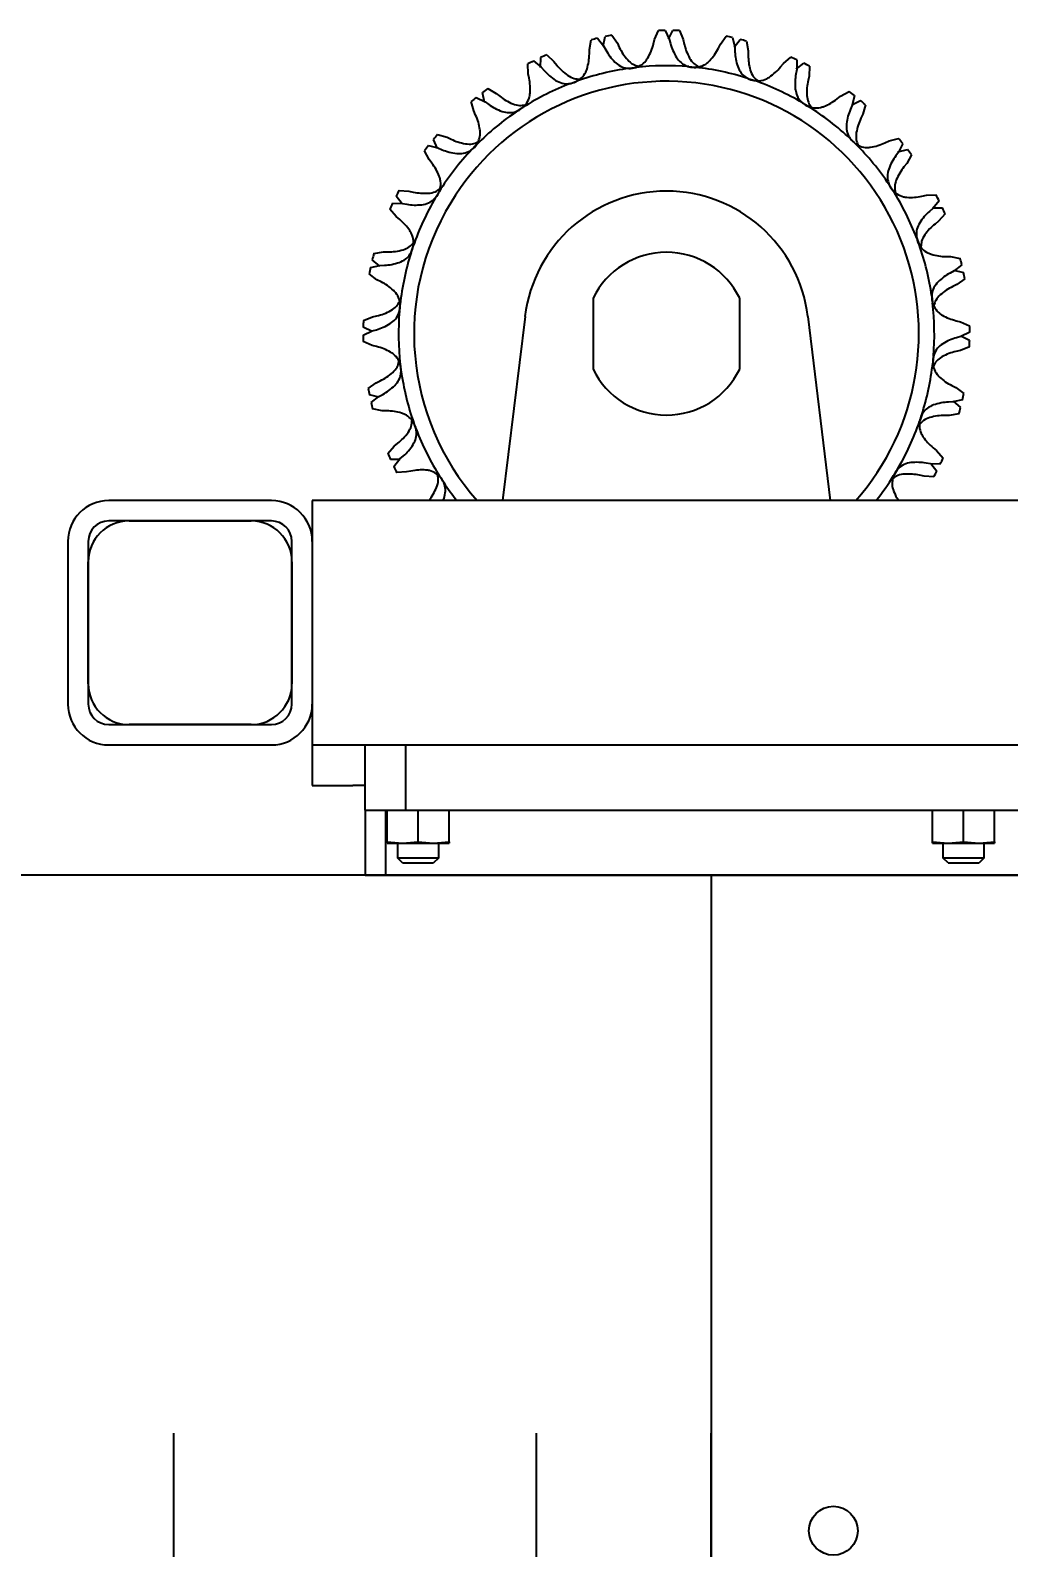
# Model space of a CAD drawing. Header units: millimetres. Extents: x 2509 to 128734, y 2492 to 91667.
# Drawn here: x 115420.4 to 115660.7, y 46318.9 to 46691.5 of the extents above; entities that cross this region are included whole.
import ezdxf

# ---------------------------------------------------------------- set-up
doc = ezdxf.new("R2010")
doc.units = ezdxf.units.MM
doc.layers.add('SR-提升机', color=7, linetype='Continuous')
doc.styles.add('DIM_FONT', font='SIMPLEX.shx', dxfattribs={"width": 0.8})
doc.dimstyles.new('DIMN25', dxfattribs={"dimscale": 0.25, "dimtxt": 300, "dimasz": 100, "dimexe": 250, "dimexo": 300, "dimgap": 150, "dimtad": 1, "dimdec": 0, "dimzin": 0, "dimdsep": 46, "dimtxsty": 'DIM_FONT', "dimblk": 'ARCHTICK', "dimcen": 0.09, "dimclrt": 7, "dimazin": 2, "dimtfac": 1, "dimtdec": 0, "dimtix": 1, "dimtmove": 2, "dimatfit": 3, "dimfxl": 1, "dimtolj": 1, "dimtzin": 0, "dimarcsym": 0})

# ---------------------------------------------------------------- blocks, each defined once
blk = doc.blocks.new('提升机顶框框架')
at = {"layer": 'SR-提升机'}
for p, q in [((111286.27, -24316.47), (111287.22, -24314.26)), ((111288.84, -24314.24), (111289.86, -24316.42)), ((111289.71, -24316.41), (111290.76, -24314.25)), ((111292.38, -24314.31), (111293.3, -24316.53)), ((111270.25, -24320.04), (111270.27, -24318.93)), ((111270.27, -24318.93), (111270.7, -24316.57)), ((111272.27, -24316.18), (111273.75, -24318.08)), ((111273.6, -24318.11), (111274.15, -24315.77)), ((111273.75, -24318.08), (111274.28, -24319.06)), ((111275.74, -24315.46), (111277.12, -24317.43)), ((111277.12, -24317.43), (111277.61, -24318.43)), ((111286.01, -24317.55), (111286.27, -24316.47)), ((111289.86, -24316.42), (111290.16, -24317.49)), ((111293.3, -24316.53), (111293.54, -24317.62)), ((111301.93, -24318.63), (111302.43, -24317.64)), ((111302.43, -24317.64), (111303.85, -24315.7)), ((111305.43, -24316.03), (111305.94, -24318.38)), ((111305.79, -24318.35), (111307.3, -24316.47)), ((111305.94, -24318.38), (111305.99, -24319.49)), ((111308.86, -24316.88), (111309.26, -24319.26)), ((111255.21, -24324.89), (111255.1, -24322.49)), ((111256.55, -24321.76), (111258.42, -24323.28)), ((111258.28, -24323.35), (111258.29, -24320.94)), ((111259.77, -24320.29), (111261.56, -24321.9)), ((111261.56, -24321.9), (111262.25, -24322.77)), ((111309.26, -24319.26), (111309.26, -24320.37)), ((111317.21, -24323.23), (111317.92, -24322.37)), ((111317.92, -24322.37), (111319.73, -24320.79)), ((111321.04, -24323.81), (111322.92, -24322.32)), ((111321.2, -24321.47), (111321.17, -24323.87)), ((111255.44, -24325.98), (111255.21, -24324.89)), ((111258.42, -24323.28), (111259.15, -24324.12)), ((111321.17, -24323.87), (111320.98, -24324.97)), ((111324.22, -24325.47), (111323.97, -24326.55)), ((111324.36, -24323.07), (111324.22, -24325.47)), ((111244.5, -24331.87), (111243.98, -24329.52)), ((111245.28, -24328.55), (111247.38, -24329.72)), ((111247.38, -24329.72), (111248.25, -24330.41)), ((111331.96, -24330.42), (111334.09, -24329.29)), ((111241.85, -24334.05), (111241.22, -24331.73)), ((111242.47, -24330.7), (111244.62, -24331.77)), ((111244.62, -24331.77), (111245.52, -24332.42)), ((111331.08, -24331.1), (111331.96, -24330.42)), ((111334.81, -24332.62), (111334.37, -24333.64)), ((111334.69, -24332.52), (111336.86, -24331.49)), ((111335.37, -24330.28), (111334.81, -24332.62)), ((111338.09, -24332.54), (111337.42, -24334.85)), ((111242.32, -24335.06), (111241.85, -24334.05)), ((111337.42, -24334.85), (111336.94, -24335.85)), ((111232.97, -24343.23), (111231.93, -24341.06)), ((111232.98, -24339.83), (111235.29, -24340.5)), ((111235.29, -24340.5), (111236.3, -24340.98)), ((111342.86, -24341.87), (111343.87, -24341.41)), ((111343.87, -24341.41), (111346.19, -24340.77)), ((111230.87, -24345.95), (111229.73, -24343.83)), ((111230.72, -24342.55), (111233.06, -24343.11)), ((111233.06, -24343.11), (111234.09, -24343.55)), ((111346.15, -24344.18), (111345.5, -24345.08)), ((111346.05, -24344.06), (111348.4, -24343.53)), ((111347.22, -24342.02), (111346.15, -24344.18)), ((111349.37, -24344.83), (111348.2, -24346.93)), ((111231.55, -24346.84), (111230.87, -24345.95)), ((111348.2, -24346.93), (111347.51, -24347.8)), ((111224.25, -24356.88), (111222.76, -24355)), ((111223.51, -24353.56), (111225.91, -24353.7)), ((111225.91, -24353.7), (111227, -24353.95)), ((111351.94, -24354.99), (111353.03, -24354.76)), ((111353.03, -24354.76), (111355.43, -24354.66)), ((111356.16, -24356.11), (111354.64, -24357.97)), ((111222.81, -24360), (111221.23, -24358.19)), ((111221.91, -24356.72), (111224.32, -24356.75)), ((111223.67, -24360.71), (111222.81, -24360)), ((111224.32, -24356.75), (111225.41, -24356.94)), ((111354.64, -24357.97), (111353.8, -24358.71)), ((111354.57, -24357.83), (111356.97, -24357.85)), ((111357.63, -24359.33), (111356.02, -24361.11)), ((111356.02, -24361.11), (111355.15, -24361.81)), ((111218.79, -24372.13), (111216.92, -24370.62)), ((111217.33, -24369.06), (111219.7, -24368.66)), ((111219.7, -24368.66), (111220.81, -24368.66)), ((111357.87, -24369.8), (111358.99, -24369.82)), ((111358.99, -24369.82), (111361.35, -24370.26)), ((111218.08, -24375.49), (111216.14, -24374.07)), ((111216.47, -24372.49), (111218.82, -24371.98)), ((111218.82, -24371.98), (111219.94, -24371.93)), ((111359.84, -24373.31), (111358.86, -24373.84)), ((111359.81, -24373.16), (111362.15, -24373.71)), ((111361.74, -24371.83), (111359.84, -24373.31)), ((111219.08, -24375.99), (111218.08, -24375.49)), ((111360.49, -24376.68), (111359.49, -24377.16)), ((111362.46, -24375.29), (111360.49, -24376.68)), ((111271.18, -24380.02), (111271.18, -24397.46)), ((111307.18, -24397.46), (111307.18, -24380.02)), ((111214.75, -24385.54), (111216.97, -24384.62)), ((111216.97, -24384.62), (111218.06, -24384.38)), ((111254.44, -24384.51), (111248.93, -24429.74)), ((111323.92, -24384.51), (111329.43, -24429.74)), ((111360.37, -24385.56), (111361.45, -24385.83)), ((111361.45, -24385.83), (111363.66, -24386.78)), ((111214.68, -24389.08), (111216.86, -24388.06)), ((111216.86, -24388.21), (111214.7, -24387.16)), ((111216.86, -24388.06), (111217.93, -24387.76)), ((111361.5, -24389.42), (111360.43, -24389.72)), ((111363.68, -24388.4), (111361.5, -24389.42)), ((111361.5, -24389.26), (111363.66, -24390.32)), ((111216.92, -24391.65), (111214.71, -24390.7)), ((111218, -24391.91), (111216.92, -24391.65)), ((111361.39, -24392.85), (111360.3, -24393.1)), ((111363.61, -24391.94), (111361.39, -24392.85)), ((111215.9, -24402.18), (111217.87, -24400.8)), ((111217.87, -24400.8), (111218.87, -24400.31)), ((111218.55, -24404.32), (111216.21, -24403.77)), ((111216.63, -24405.65), (111218.52, -24404.17)), ((111218.52, -24404.17), (111219.5, -24403.64)), ((111359.29, -24401.48), (111360.28, -24401.98)), ((111360.28, -24401.98), (111362.22, -24403.4)), ((111219.37, -24407.65), (111217.01, -24407.22)), ((111220.49, -24407.67), (111219.37, -24407.65)), ((111359.54, -24405.49), (111358.43, -24405.55)), ((111361.03, -24408.42), (111358.66, -24408.82)), ((111361.89, -24404.99), (111359.54, -24405.49)), ((111359.57, -24405.34), (111361.45, -24406.85)), ((111358.66, -24408.82), (111357.55, -24408.82)), ((111222.34, -24416.36), (111223.21, -24415.67)), ((111220.73, -24418.15), (111222.34, -24416.36)), ((111223.79, -24419.64), (111221.39, -24419.63)), ((111222.21, -24421.37), (111223.73, -24419.5)), ((111223.73, -24419.5), (111224.56, -24418.77)), ((111354.69, -24416.76), (111355.55, -24417.47)), ((111355.55, -24417.47), (111357.13, -24419.29)), ((111225.33, -24422.71), (111222.93, -24422.81)), ((111226.42, -24422.48), (111225.33, -24422.71)), ((111354.05, -24420.73), (111352.95, -24420.53)), ((111356.45, -24420.76), (111354.05, -24420.73)), ((111354.11, -24420.59), (111355.6, -24422.48)), ((111352.45, -24423.77), (111351.37, -24423.53)), ((111354.85, -24423.92), (111352.45, -24423.77)), ((111192.18, -24429.74), (111152.18, -24429.74)), ((111538.18, -24429.74), (111202.18, -24429.74)), ((111202.18, -24429.74), (111202.18, -24439.74)), ((111230.8, -24429.74), (111230.86, -24429.67)), ((111234.32, -24429.74), (111234.59, -24429.12)), ((111192.18, -24434.74), (111152.18, -24434.74)), ((111157.18, -24434.74), (111187.18, -24434.74)), ((111142.18, -24439.74), (111142.18, -24479.74)), ((111147.18, -24439.74), (111147.18, -24479.74)), ((111197.18, -24479.74), (111197.18, -24439.74)), ((111202.18, -24439.74), (111202.18, -24479.74)), ((111147.18, -24474.74), (111147.18, -24444.74)), ((111197.18, -24444.74), (111197.18, -24474.74)), ((111202.18, -24479.74), (111202.18, -24489.74)), ((111152.18, -24484.74), (111192.18, -24484.74)), ((111187.18, -24484.74), (111157.18, -24484.74)), ((111152.18, -24489.74), (111192.18, -24489.74)), ((111202.18, -24489.74), (111202.18, -24499.74)), ((111202.18, -24489.74), (111215.18, -24489.74)), ((111215.18, -24505.74), (111215.18, -24489.74)), ((111215.18, -24489.74), (111225.18, -24489.74)), ((111225.18, -24505.74), (111225.18, -24489.74)), ((111225.18, -24489.74), (111550.18, -24489.74)), ((111202.18, -24499.74), (111212.18, -24499.74)), ((111215.18, -24499.74), (111212.18, -24499.74)), ((111215.18, -24505.74), (111215.18, -24521.74)), ((111215.18, -24505.74), (111220.18, -24505.74)), ((111215.18, -24505.74), (111225.18, -24505.74)), ((111220.18, -24505.74), (111220.18, -24521.74)), ((111220.18, -24505.74), (111555.18, -24505.74)), ((111220.56, -24513.52), (111220.56, -24505.74)), ((111225.18, -24505.74), (111550.18, -24505.74)), ((111225.18, -24505.74), (111550.18, -24505.74)), ((111228.18, -24513.52), (111228.18, -24505.74)), ((111235.8, -24513.52), (111235.8, -24505.74)), ((111354.56, -24513.52), (111354.56, -24505.74)), ((111362.18, -24513.52), (111362.18, -24505.74)), ((111369.8, -24513.52), (111369.8, -24505.74)), ((111220.56, -24513.52), (111224.37, -24513.84)), ((111220.56, -24513.84), (111220.56, -24513.52)), ((111220.56, -24513.84), (111224.37, -24513.84)), ((111223.18, -24517.54), (111223.18, -24513.84)), ((111224.37, -24513.84), (111228.18, -24513.52)), ((111224.37, -24513.84), (111231.99, -24513.84)), ((111228.18, -24513.52), (111231.99, -24513.84)), ((111231.99, -24513.84), (111235.8, -24513.52)), ((111231.99, -24513.84), (111235.8, -24513.84)), ((111233.18, -24513.84), (111233.18, -24517.54)), ((111235.8, -24513.52), (111235.8, -24513.84)), ((111354.56, -24513.52), (111358.37, -24513.84)), ((111354.56, -24513.84), (111354.56, -24513.52)), ((111354.56, -24513.84), (111358.37, -24513.84)), ((111357.18, -24517.54), (111357.18, -24513.84)), ((111358.37, -24513.84), (111362.18, -24513.52)), ((111358.37, -24513.84), (111365.99, -24513.84)), ((111362.18, -24513.52), (111365.99, -24513.84)), ((111365.99, -24513.84), (111369.8, -24513.52)), ((111365.99, -24513.84), (111369.8, -24513.84)), ((111367.18, -24513.84), (111367.18, -24517.54)), ((111369.8, -24513.52), (111369.8, -24513.84)), ((111224.38, -24518.74), (111223.18, -24517.54)), ((111233.18, -24517.54), (111223.18, -24517.54)), ((111224.38, -24518.74), (111231.93, -24518.74)), ((111231.93, -24518.74), (111231.98, -24518.74)), ((111233.18, -24517.54), (111231.98, -24518.74)), ((111358.38, -24518.74), (111357.18, -24517.54)), ((111367.18, -24517.54), (111357.18, -24517.54)), ((111358.38, -24518.74), (111365.93, -24518.74)), ((111365.93, -24518.74), (111365.98, -24518.74)), ((111367.18, -24517.54), (111365.98, -24518.74)), ((111215.18, -24521.74), (111220.18, -24521.74)), ((111220.18, -24521.74), (111555.18, -24521.74))]:
    blk.add_line(p, q, dxfattribs=at)
at = {"layer": 'SR-提升机', "flags": 128}
for points in [[(111279.97, -24323.57), (111281.45, -24323.38), (111281.65, -24323.36)], [(111294.7, -24323.16), (111296.18, -24323.3), (111296.38, -24323.32)], [(111309.15, -24326.03), (111310.57, -24326.5), (111310.76, -24326.56)], [(111265.7, -24327.26), (111267.1, -24326.74), (111267.29, -24326.67)], [(111252.61, -24334.02), (111253.86, -24333.21), (111254.02, -24333.1)], [(111322.61, -24332.05), (111323.88, -24332.82), (111324.05, -24332.92)], [(111334.38, -24340.9), (111335.46, -24341.94), (111335.6, -24342.08)], [(111241.35, -24343.54), (111242.38, -24342.46), (111242.53, -24342.32)], [(111343.9, -24352.16), (111344.71, -24353.41), (111344.82, -24353.58)], [(111232.49, -24355.31), (111233.26, -24354.04), (111233.37, -24353.87)], [(111226.47, -24368.77), (111226.94, -24367.35), (111227.01, -24367.16)], [(111350.66, -24365.25), (111351.18, -24366.65), (111351.25, -24366.84)], [(111223.6, -24383.22), (111223.74, -24381.74), (111223.76, -24381.54)], [(111354.35, -24379.52), (111354.54, -24381), (111354.56, -24381.2)], [(111224.02, -24397.95), (111223.82, -24396.47), (111223.8, -24396.27)], [(111354.76, -24394.26), (111354.62, -24395.74), (111354.6, -24395.94)], [(111227.7, -24412.22), (111227.18, -24410.82), (111227.12, -24410.63)], [(111351.89, -24408.71), (111351.42, -24410.13), (111351.36, -24410.32)], [(111345.87, -24422.16), (111345.1, -24423.44), (111345, -24423.61)], [(111234.47, -24425.31), (111233.65, -24424.06), (111233.55, -24423.89)]]:
    blk.add_lwpolyline(points, dxfattribs=at)
at = {"layer": 'SR-提升机'}
for centre, radius, start, end in [((111289.18, -24388.74), 74.5, 90.2603, 91.5057), ((111289.18, -24388.74), 74.5, 87.5386, 88.784), ((111289.18, -24388.74), 74.5, 103.1175, 104.3628), ((111289.18, -24388.74), 74.5, 100.3958, 101.6411), ((111289.18, -24388.74), 74.5, 77.4032, 78.6485), ((111289.18, -24388.74), 74.5, 74.6815, 75.9268), ((111289.18, -24388.74), 74.5, 115.9746, 117.2199), ((111289.18, -24388.74), 74.5, 113.2529, 114.4982), ((111289.18, -24388.74), 74.5, 64.5461, 65.7914), ((111289.18, -24388.74), 74.5, 61.8243, 63.0697), ((111289.18, -24388.74), 65.81, 98.0485, 109.4318), ((111280.16, -24318.42), 5.16, 267.862, 286.7612), ((111289.18, -24388.74), 65.81, 85.1913, 96.5747), ((111296.03, -24318.18), 5.16, 255.0048, 273.904), ((111289.18, -24388.74), 65.81, 72.3342, 83.7175), ((111311.56, -24321.47), 5.16, 242.1477, 261.0469), ((111289.18, -24388.74), 62, 318.6016, 148.7401), ((111289.18, -24388.74), 74.5, 126.1101, 127.3554), ((111289.18, -24388.74), 65.81, 110.9056, 122.289), ((111264.74, -24322.19), 5.16, 280.7191, 299.6183), ((111289.18, -24388.74), 65.81, 59.477, 70.8604), ((111289.18, -24388.74), 74.5, 51.6889, 52.9342), ((111289.18, -24388.74), 74.5, 128.8318, 130.0771), ((111250.54, -24329.3), 5.16, 293.5762, 312.4755), ((111325.97, -24328.14), 5.16, 229.2905, 248.1898), ((111289.18, -24388.74), 65.81, 46.6199, 58.0032), ((111289.18, -24388.74), 74.5, 48.9672, 50.2125), ((111289.18, -24388.74), 65.81, 123.7628, 135.1461), ((111289.18, -24388.74), 74.5, 138.9672, 140.2125), ((111338.53, -24337.84), 5.16, 216.4334, 235.3326), ((111289.18, -24388.74), 74.5, 38.8318, 40.0771), ((111289.18, -24388.74), 74.5, 141.6889, 142.9342), ((111289.18, -24388.74), 65.81, 136.6199, 148.0032), ((111238.29, -24339.39), 5.16, 306.4334, 325.3326), ((111289.18, -24388.74), 65.81, 33.7628, 45.1461), ((111289.18, -24388.74), 74.5, 36.1101, 37.3554), ((111348.62, -24350.1), 5.16, 203.5762, 222.4755), ((111289.18, -24388.74), 74.5, 151.8243, 153.0697), ((111289.18, -24388.74), 65.81, 149.477, 160.8604), ((111228.58, -24351.95), 5.16, 319.2905, 338.1898), ((111289.18, -24388.74), 35, 6.9426, 173.0574), ((111289.18, -24388.74), 65.81, 20.9056, 32.289), ((111289.18, -24388.74), 74.5, 25.9746, 27.2199), ((111289.18, -24388.74), 74.5, 154.5461, 155.7914), ((111289.18, -24388.74), 62, 148.7401, 221.3984), ((111289.18, -24388.74), 74.5, 23.2529, 24.4982), ((111221.91, -24366.36), 5.16, 332.1477, 351.0469), ((111355.73, -24364.3), 5.16, 190.7191, 209.6183), ((111289.18, -24388.74), 65.81, 8.0485, 19.4318), ((111289.18, -24388.74), 74.5, 164.6815, 165.9268), ((111289.18, -24388.74), 65.81, 162.3342, 173.7175), ((111289.18, -24388.74), 20, 25.8419, 154.1581), ((111289.18, -24388.74), 74.5, 13.1175, 14.3628), ((111289.18, -24388.74), 74.5, 167.4032, 168.6485), ((111289.18, -24388.74), 74.5, 10.3958, 11.6411), ((111218.62, -24381.89), 5.16, 345.0048, 3.904), ((111359.5, -24379.72), 5.16, 177.862, 196.7612), ((111289.18, -24388.74), 65.81, 355.1913, 6.5747), ((111289.18, -24388.74), 74.5, 177.5386, 178.784), ((111289.18, -24388.74), 65.81, 175.1913, 186.5747), ((111289.18, -24388.74), 74.5, 180.2603, 181.5057), ((111289.18, -24388.74), 74.5, 0.2603, 1.5057), ((111289.18, -24388.74), 74.5, 357.5386, 358.784), ((111218.86, -24397.76), 5.16, 357.862, 16.7612), ((111289.18, -24388.74), 65.81, 342.3342, 353.7175), ((111359.74, -24395.59), 5.16, 165.0048, 183.904), ((111289.18, -24388.74), 65.81, 188.0485, 199.4318), ((111289.18, -24388.74), 20, 205.8419, 334.1581), ((111289.18, -24388.74), 74.5, 190.3958, 191.6411), ((111289.18, -24388.74), 74.5, 347.4032, 348.6485), ((111289.18, -24388.74), 74.5, 193.1175, 194.3628), ((111289.18, -24388.74), 74.5, 344.6815, 345.9268), ((111222.64, -24413.18), 5.16, 10.7191, 29.6183), ((111289.18, -24388.74), 65.81, 329.477, 340.8604), ((111356.45, -24411.12), 5.16, 152.1477, 171.0469), ((111289.18, -24388.74), 65.81, 200.9056, 212.289), ((111289.18, -24388.74), 74.5, 203.2529, 204.4982), ((111289.18, -24388.74), 74.5, 334.5461, 335.7914), ((111289.18, -24388.74), 74.5, 205.9746, 207.2199), ((111349.78, -24425.53), 5.16, 139.2905, 158.1898), ((111289.18, -24388.74), 74.5, 331.8243, 333.0697), ((111229.74, -24427.38), 5.16, 23.5762, 42.4755), ((111289.18, -24388.74), 65.81, 213.7628, 218.5339), ((111289.18, -24388.74), 65.81, 321.4661, 328.0032), ((111152.18, -24439.74), 10, 90, 180), ((111192.18, -24439.74), 10, 0, 90), ((111157.18, -24444.74), 10, 90, 180), ((111152.18, -24439.74), 5, 90, 180), ((111187.18, -24444.74), 10, 0, 90), ((111192.18, -24439.74), 5, 0, 90), ((111157.18, -24474.74), 10, 180, 270), ((111187.18, -24474.74), 10, 270, 0), ((111152.18, -24479.74), 10, 180, 270), ((111152.18, -24479.74), 5, 180, 270), ((111192.18, -24479.74), 5, 270, 0), ((111192.18, -24479.74), 10, 270, 0)]:
    blk.add_arc(centre, radius, start, end, dxfattribs=at)
for points, knots in [([(111277.61, -24318.43), (111277.89, -24318.96), (111278.45, -24320.04), (111279.25, -24321.01), (111279.66, -24321.5)], [0, 0, 0, 0, 0.4921799, 1, 1, 1, 1]), ([(111284.63, -24320.99), (111284.92, -24320.44), (111285.51, -24319.33), (111285.84, -24318.15), (111286.01, -24317.55)], [0, 0, 0, 0, 0.4923638, 1, 1, 1, 1]), ([(111290.16, -24317.49), (111290.34, -24318.06), (111290.71, -24319.23), (111291.33, -24320.32), (111291.64, -24320.88)], [0, 0, 0, 0, 0.4921799, 1, 1, 1, 1]), ([(111293.54, -24317.62), (111293.7, -24318.2), (111294.01, -24319.38), (111294.57, -24320.5), (111294.86, -24321.07)], [0, 0, 0, 0, 0.49218, 1, 1, 1, 1]), ([(111299.82, -24321.67), (111300.22, -24321.2), (111301.04, -24320.25), (111301.63, -24319.18), (111301.93, -24318.63)], [0, 0, 0, 0, 0.492364, 1, 1, 1, 1]), ([(111262.25, -24322.77), (111262.64, -24323.22), (111263.44, -24324.15), (111264.43, -24324.92), (111264.94, -24325.31)], [0, 0, 0, 0, 0.4921799, 1, 1, 1, 1]), ([(111269.67, -24323.7), (111269.83, -24323.1), (111270.15, -24321.88), (111270.21, -24320.66), (111270.25, -24320.04)], [0, 0, 0, 0, 0.492364, 1, 1, 1, 1]), ([(111274.28, -24319.06), (111274.59, -24319.58), (111275.2, -24320.63), (111276.05, -24321.56), (111276.48, -24322.03)], [0, 0, 0, 0, 0.49218, 1, 1, 1, 1]), ([(111276.48, -24322.03), (111276.92, -24322.4), (111277.8, -24323.14), (111279.09, -24323.51), (111279.81, -24323.56), (111279.97, -24323.57)], [0, 0, 0, 0, 0.4399397, 0.8796658, 1, 1, 1, 1]), ([(111279.66, -24321.5), (111280.08, -24321.91), (111280.85, -24322.64), (111281.87, -24322.92), (111282.33, -24323.05)], [0, 0, 0, 0, 0.546407, 1, 1, 1, 1]), ([(111281.65, -24323.36), (111282.05, -24323.2), (111283, -24322.84), (111284.01, -24321.95), (111284.48, -24321.23), (111284.63, -24320.99)], [0, 0, 0, 0, 0.334392, 0.778874, 1, 1, 1, 1]), ([(111291.64, -24320.88), (111291.99, -24321.34), (111292.68, -24322.25), (111293.85, -24322.9), (111294.55, -24323.11), (111294.7, -24323.16)], [0, 0, 0, 0, 0.439935, 0.879661, 1, 1, 1, 1]), ([(111294.86, -24321.07), (111295.18, -24321.56), (111295.77, -24322.44), (111296.7, -24322.95), (111297.12, -24323.17)], [0, 0, 0, 0, 0.546412, 1, 1, 1, 1]), ([(111296.38, -24323.32), (111296.81, -24323.26), (111297.82, -24323.11), (111299, -24322.48), (111299.62, -24321.87), (111299.82, -24321.67)], [0, 0, 0, 0, 0.334387, 0.778869, 1, 1, 1, 1]), ([(111305.99, -24319.49), (111306.04, -24320.09), (111306.14, -24321.31), (111306.5, -24322.52), (111306.68, -24323.13)], [0, 0, 0, 0, 0.49218, 1, 1, 1, 1]), ([(111309.26, -24320.37), (111309.28, -24320.97), (111309.32, -24322.19), (111309.62, -24323.41), (111309.78, -24324.03)], [0, 0, 0, 0, 0.49218, 1, 1, 1, 1]), ([(111255.69, -24329.67), (111255.71, -24329.05), (111255.75, -24327.8), (111255.54, -24326.59), (111255.44, -24325.98)], [0, 0, 0, 0, 0.492364, 1, 1, 1, 1]), ([(111259.15, -24324.12), (111259.56, -24324.56), (111260.4, -24325.45), (111261.43, -24326.17), (111261.95, -24326.53)], [0, 0, 0, 0, 0.49218, 1, 1, 1, 1]), ([(111264.94, -24325.31), (111265.44, -24325.61), (111266.35, -24326.15), (111267.41, -24326.2), (111267.89, -24326.22)], [0, 0, 0, 0, 0.5463981, 1, 1, 1, 1]), ([(111267.29, -24326.67), (111267.65, -24326.43), (111268.49, -24325.86), (111269.28, -24324.78), (111269.57, -24323.97), (111269.67, -24323.7)], [0, 0, 0, 0, 0.3343939, 0.778876, 1, 1, 1, 1]), ([(111306.68, -24323.13), (111306.92, -24323.65), (111307.39, -24324.7), (111308.39, -24325.59), (111309.02, -24325.95), (111309.15, -24326.03)], [0, 0, 0, 0, 0.439925, 0.879651, 1, 1, 1, 1]), ([(111309.78, -24324.03), (111309.98, -24324.58), (111310.35, -24325.57), (111311.15, -24326.27), (111311.51, -24326.59)], [0, 0, 0, 0, 0.546412, 1, 1, 1, 1]), ([(111310.76, -24326.56), (111311.19, -24326.6), (111312.2, -24326.68), (111313.5, -24326.32), (111314.23, -24325.87), (111314.48, -24325.72)], [0, 0, 0, 0, 0.334378, 0.77886, 1, 1, 1, 1]), ([(111314.48, -24325.72), (111314.98, -24325.35), (111315.99, -24324.61), (111316.8, -24323.69), (111317.21, -24323.23)], [0, 0, 0, 0, 0.492364, 1, 1, 1, 1]), ([(111320.98, -24324.97), (111320.89, -24325.57), (111320.72, -24326.77), (111320.8, -24328.03), (111320.84, -24328.67)], [0, 0, 0, 0, 0.49218, 1, 1, 1, 1]), ([(111254.02, -24333.1), (111254.32, -24332.78), (111255.02, -24332.04), (111255.54, -24330.81), (111255.65, -24329.95), (111255.69, -24329.67)], [0, 0, 0, 0, 0.334393, 0.778875, 1, 1, 1, 1]), ([(111261.95, -24326.53), (111262.47, -24326.79), (111263.49, -24327.32), (111264.83, -24327.4), (111265.54, -24327.28), (111265.7, -24327.26)], [0, 0, 0, 0, 0.4399414, 0.8796675, 1, 1, 1, 1]), ([(111320.84, -24328.67), (111320.96, -24329.23), (111321.18, -24330.35), (111321.96, -24331.45), (111322.49, -24331.94), (111322.61, -24332.04)], [0, 0, 0, 0, 0.4399281, 0.8796539, 1, 1, 1, 1]), ([(111323.97, -24326.55), (111323.86, -24327.14), (111323.62, -24328.34), (111323.65, -24329.6), (111323.66, -24330.24)], [0, 0, 0, 0, 0.49218, 1, 1, 1, 1]), ([(111245.52, -24332.42), (111246.02, -24332.76), (111247.04, -24333.44), (111248.2, -24333.91), (111248.79, -24334.15)], [0, 0, 0, 0, 0.49218, 1, 1, 1, 1]), ([(111248.25, -24330.41), (111248.73, -24330.77), (111249.71, -24331.5), (111250.85, -24332.03), (111251.43, -24332.29)], [0, 0, 0, 0, 0.4921799, 1, 1, 1, 1]), ([(111251.43, -24332.29), (111251.98, -24332.47), (111253, -24332.8), (111254.04, -24332.61), (111254.51, -24332.53)], [0, 0, 0, 0, 0.5463949, 1, 1, 1, 1]), ([(111323.66, -24330.24), (111323.74, -24330.81), (111323.88, -24331.87), (111324.5, -24332.72), (111324.78, -24333.11)], [0, 0, 0, 0, 0.5464105, 1, 1, 1, 1]), ([(111324.05, -24332.92), (111324.47, -24333.05), (111325.44, -24333.36), (111326.78, -24333.3), (111327.6, -24333.02), (111327.87, -24332.93)], [0, 0, 0, 0, 0.3343803, 0.7788623, 1, 1, 1, 1]), ([(111327.87, -24332.93), (111328.43, -24332.68), (111329.58, -24332.18), (111330.58, -24331.47), (111331.08, -24331.1)], [0, 0, 0, 0, 0.492364, 1, 1, 1, 1]), ([(111334.37, -24333.64), (111334.15, -24334.21), (111333.71, -24335.35), (111333.52, -24336.59), (111333.41, -24337.22)], [0, 0, 0, 0, 0.49218, 1, 1, 1, 1]), ([(111243.38, -24338.6), (111243.27, -24338), (111243.03, -24336.76), (111242.56, -24335.64), (111242.32, -24335.06)], [0, 0, 0, 0, 0.492364, 1, 1, 1, 1]), ([(111248.79, -24334.15), (111249.35, -24334.29), (111250.47, -24334.57), (111251.79, -24334.35), (111252.46, -24334.08), (111252.61, -24334.02)], [0, 0, 0, 0, 0.43994, 0.879666, 1, 1, 1, 1]), ([(111333.41, -24337.22), (111333.4, -24337.79), (111333.37, -24338.94), (111333.88, -24340.18), (111334.3, -24340.78), (111334.38, -24340.9)], [0, 0, 0, 0, 0.4399363, 0.8796623, 1, 1, 1, 1]), ([(111336.94, -24335.85), (111336.69, -24336.4), (111336.2, -24337.52), (111335.94, -24338.75), (111335.81, -24339.37)], [0, 0, 0, 0, 0.4921799, 1, 1, 1, 1]), ([(111236.3, -24340.98), (111236.85, -24341.23), (111237.96, -24341.72), (111239.19, -24341.98), (111239.82, -24342.11)], [0, 0, 0, 0, 0.49218, 1, 1, 1, 1]), ([(111242.53, -24342.32), (111242.75, -24341.94), (111243.26, -24341.07), (111243.5, -24339.75), (111243.41, -24338.89), (111243.38, -24338.6)], [0, 0, 0, 0, 0.334389, 0.778871, 1, 1, 1, 1]), ([(111335.81, -24339.37), (111335.76, -24339.95), (111335.66, -24341.01), (111336.08, -24341.99), (111336.27, -24342.43)], [0, 0, 0, 0, 0.546406, 1, 1, 1, 1]), ([(111234.09, -24343.55), (111234.65, -24343.77), (111235.79, -24344.2), (111237.03, -24344.4), (111237.66, -24344.5)], [0, 0, 0, 0, 0.49218, 1, 1, 1, 1]), ([(111237.66, -24344.5), (111238.23, -24344.52), (111239.38, -24344.55), (111240.62, -24344.04), (111241.22, -24343.62), (111241.35, -24343.54)], [0, 0, 0, 0, 0.439936, 0.879662, 1, 1, 1, 1]), ([(111239.82, -24342.11), (111240.4, -24342.16), (111241.46, -24342.26), (111242.43, -24341.84), (111242.87, -24341.65)], [0, 0, 0, 0, 0.546406, 1, 1, 1, 1]), ([(111335.6, -24342.08), (111335.98, -24342.3), (111336.85, -24342.81), (111338.17, -24343.05), (111339.03, -24342.97), (111339.32, -24342.94)], [0, 0, 0, 0, 0.3343887, 0.7788708, 1, 1, 1, 1]), ([(111339.32, -24342.94), (111339.92, -24342.82), (111341.16, -24342.59), (111342.28, -24342.11), (111342.86, -24341.87)], [0, 0, 0, 0, 0.492364, 1, 1, 1, 1]), ([(111345.5, -24345.08), (111345.16, -24345.58), (111344.48, -24346.59), (111344.01, -24347.76), (111343.77, -24348.35)], [0, 0, 0, 0, 0.49218, 1, 1, 1, 1]), ([(111233.37, -24350.05), (111233.13, -24349.49), (111232.62, -24348.33), (111231.91, -24347.34), (111231.55, -24346.84)], [0, 0, 0, 0, 0.492364, 1, 1, 1, 1]), ([(111343.77, -24348.35), (111343.63, -24348.91), (111343.35, -24350.02), (111343.57, -24351.34), (111343.84, -24352.02), (111343.89, -24352.16)], [0, 0, 0, 0, 0.43994, 0.879666, 1, 1, 1, 1]), ([(111347.51, -24347.8), (111347.15, -24348.29), (111346.42, -24349.27), (111345.89, -24350.41), (111345.63, -24350.99)], [0, 0, 0, 0, 0.49218, 1, 1, 1, 1]), ([(111233.37, -24353.87), (111233.5, -24353.45), (111233.8, -24352.48), (111233.74, -24351.14), (111233.47, -24350.32), (111233.37, -24350.05)], [0, 0, 0, 0, 0.33438, 0.778862, 1, 1, 1, 1]), ([(111345.63, -24350.99), (111345.45, -24351.54), (111345.12, -24352.55), (111345.31, -24353.6), (111345.39, -24354.07)], [0, 0, 0, 0, 0.5463949, 1, 1, 1, 1]), ([(111227, -24353.95), (111227.59, -24354.06), (111228.79, -24354.3), (111230.04, -24354.27), (111230.68, -24354.26)], [0, 0, 0, 0, 0.49218, 1, 1, 1, 1]), ([(111229.11, -24357.08), (111229.67, -24356.96), (111230.8, -24356.74), (111231.89, -24355.96), (111232.38, -24355.43), (111232.49, -24355.31)], [0, 0, 0, 0, 0.439928, 0.879654, 1, 1, 1, 1]), ([(111230.68, -24354.26), (111231.26, -24354.18), (111232.31, -24354.04), (111233.17, -24353.42), (111233.56, -24353.14)], [0, 0, 0, 0, 0.54641, 1, 1, 1, 1]), ([(111344.82, -24353.58), (111345.14, -24353.88), (111345.87, -24354.57), (111347.11, -24355.1), (111347.97, -24355.21), (111348.25, -24355.24)], [0, 0, 0, 0, 0.3343928, 0.7788749, 1, 1, 1, 1]), ([(111348.25, -24355.24), (111348.87, -24355.26), (111350.12, -24355.31), (111351.33, -24355.1), (111351.94, -24354.99)], [0, 0, 0, 0, 0.492364, 1, 1, 1, 1]), ([(111225.41, -24356.94), (111226.01, -24357.03), (111227.22, -24357.2), (111228.47, -24357.12), (111229.11, -24357.08)], [0, 0, 0, 0, 0.49218, 1, 1, 1, 1]), ([(111353.8, -24358.71), (111353.36, -24359.12), (111352.47, -24359.96), (111351.75, -24360.99), (111351.39, -24361.51)], [0, 0, 0, 0, 0.4921799, 1, 1, 1, 1]), ([(111226.16, -24363.44), (111225.8, -24362.94), (111225.05, -24361.93), (111224.13, -24361.12), (111223.67, -24360.71)], [0, 0, 0, 0, 0.492364, 1, 1, 1, 1]), ([(111227.01, -24367.16), (111227.04, -24366.73), (111227.12, -24365.71), (111226.77, -24364.42), (111226.31, -24363.69), (111226.16, -24363.44)], [0, 0, 0, 0, 0.334378, 0.77886, 1, 1, 1, 1]), ([(111351.39, -24361.51), (111351.13, -24362.02), (111350.6, -24363.05), (111350.52, -24364.38), (111350.64, -24365.1), (111350.66, -24365.25)], [0, 0, 0, 0, 0.4399414, 0.8796675, 1, 1, 1, 1]), ([(111355.15, -24361.81), (111354.69, -24362.2), (111353.77, -24362.99), (111353, -24363.99), (111352.61, -24364.5)], [0, 0, 0, 0, 0.4921799, 1, 1, 1, 1]), ([(111224.48, -24368.14), (111225.02, -24367.94), (111226.02, -24367.57), (111226.71, -24366.77), (111227.03, -24366.41)], [0, 0, 0, 0, 0.5464122, 1, 1, 1, 1]), ([(111351.25, -24366.84), (111351.49, -24367.2), (111352.06, -24368.05), (111353.14, -24368.83), (111353.95, -24369.13), (111354.22, -24369.23)], [0, 0, 0, 0, 0.3343939, 0.778876, 1, 1, 1, 1]), ([(111352.61, -24364.5), (111352.31, -24364.99), (111351.77, -24365.91), (111351.72, -24366.97), (111351.7, -24367.45)], [0, 0, 0, 0, 0.546398, 1, 1, 1, 1]), ([(111220.81, -24368.66), (111221.41, -24368.64), (111222.64, -24368.6), (111223.86, -24368.3), (111224.48, -24368.14)], [0, 0, 0, 0, 0.4921799, 1, 1, 1, 1]), ([(111223.57, -24371.24), (111224.09, -24371), (111225.14, -24370.53), (111226.04, -24369.53), (111226.4, -24368.9), (111226.47, -24368.77)], [0, 0, 0, 0, 0.4399255, 0.8796512, 1, 1, 1, 1]), ([(111354.22, -24369.23), (111354.82, -24369.39), (111356.03, -24369.71), (111357.26, -24369.77), (111357.87, -24369.8)], [0, 0, 0, 0, 0.492364, 1, 1, 1, 1]), ([(111219.94, -24371.93), (111220.54, -24371.88), (111221.75, -24371.78), (111222.96, -24371.42), (111223.57, -24371.24)], [0, 0, 0, 0, 0.49218, 1, 1, 1, 1]), ([(111358.86, -24373.84), (111358.34, -24374.14), (111357.29, -24374.76), (111356.36, -24375.61), (111355.89, -24376.04)], [0, 0, 0, 0, 0.49218, 1, 1, 1, 1]), ([(111222.12, -24378.1), (111221.65, -24377.69), (111220.69, -24376.88), (111219.62, -24376.29), (111219.08, -24375.99)], [0, 0, 0, 0, 0.4923638, 1, 1, 1, 1]), ([(111223.76, -24381.54), (111223.7, -24381.11), (111223.56, -24380.1), (111222.92, -24378.92), (111222.32, -24378.3), (111222.12, -24378.1)], [0, 0, 0, 0, 0.334387, 0.778869, 1, 1, 1, 1]), ([(111355.89, -24376.04), (111355.52, -24376.48), (111354.78, -24377.36), (111354.41, -24378.64), (111354.36, -24379.37), (111354.35, -24379.52)], [0, 0, 0, 0, 0.43994, 0.879666, 1, 1, 1, 1]), ([(111359.49, -24377.16), (111358.96, -24377.44), (111357.88, -24378.01), (111356.91, -24378.81), (111356.42, -24379.22)], [0, 0, 0, 0, 0.49218, 1, 1, 1, 1]), ([(111221.51, -24383.06), (111222, -24382.74), (111222.89, -24382.15), (111223.39, -24381.22), (111223.62, -24380.8)], [0, 0, 0, 0, 0.546412, 1, 1, 1, 1]), ([(111354.56, -24381.2), (111354.72, -24381.61), (111355.08, -24382.55), (111355.97, -24383.57), (111356.69, -24384.03), (111356.93, -24384.19)], [0, 0, 0, 0, 0.334392, 0.778874, 1, 1, 1, 1]), ([(111356.42, -24379.22), (111356.01, -24379.64), (111355.28, -24380.41), (111355, -24381.43), (111354.87, -24381.89)], [0, 0, 0, 0, 0.546407, 1, 1, 1, 1]), ([(111218.06, -24384.38), (111218.64, -24384.22), (111219.82, -24383.91), (111220.94, -24383.35), (111221.51, -24383.06)], [0, 0, 0, 0, 0.49218, 1, 1, 1, 1]), ([(111221.32, -24386.28), (111221.78, -24385.93), (111222.7, -24385.24), (111223.35, -24384.07), (111223.56, -24383.37), (111223.6, -24383.22)], [0, 0, 0, 0, 0.439935, 0.879661, 1, 1, 1, 1]), ([(111356.93, -24384.19), (111357.48, -24384.48), (111358.59, -24385.06), (111359.77, -24385.39), (111360.37, -24385.56)], [0, 0, 0, 0, 0.492364, 1, 1, 1, 1]), ([(111217.93, -24387.76), (111218.51, -24387.58), (111219.67, -24387.21), (111220.77, -24386.59), (111221.32, -24386.28)], [0, 0, 0, 0, 0.49218, 1, 1, 1, 1]), ([(111360.43, -24389.72), (111359.86, -24389.9), (111358.69, -24390.27), (111357.6, -24390.88), (111357.04, -24391.2)], [0, 0, 0, 0, 0.4921799, 1, 1, 1, 1]), ([(111221.43, -24393.29), (111220.88, -24393), (111219.77, -24392.41), (111218.59, -24392.08), (111218, -24391.91)], [0, 0, 0, 0, 0.492364, 1, 1, 1, 1]), ([(111223.8, -24396.27), (111223.64, -24395.87), (111223.28, -24394.92), (111222.4, -24393.91), (111221.67, -24393.44), (111221.43, -24393.29)], [0, 0, 0, 0, 0.334392, 0.778874, 1, 1, 1, 1]), ([(111357.04, -24391.2), (111356.58, -24391.54), (111355.67, -24392.24), (111355.02, -24393.41), (111354.81, -24394.11), (111354.76, -24394.25)], [0, 0, 0, 0, 0.439935, 0.879661, 1, 1, 1, 1]), ([(111360.3, -24393.1), (111359.72, -24393.25), (111358.54, -24393.56), (111357.42, -24394.13), (111356.85, -24394.42)], [0, 0, 0, 0, 0.4921799, 1, 1, 1, 1]), ([(111221.95, -24398.26), (111222.35, -24397.84), (111223.08, -24397.07), (111223.37, -24396.05), (111223.49, -24395.59)], [0, 0, 0, 0, 0.546407, 1, 1, 1, 1]), ([(111354.6, -24395.94), (111354.66, -24396.37), (111354.81, -24397.37), (111355.44, -24398.56), (111356.05, -24399.17), (111356.25, -24399.38)], [0, 0, 0, 0, 0.3343873, 0.7788693, 1, 1, 1, 1]), ([(111356.85, -24394.42), (111356.36, -24394.74), (111355.48, -24395.32), (111354.97, -24396.26), (111354.75, -24396.68)], [0, 0, 0, 0, 0.546412, 1, 1, 1, 1]), ([(111218.87, -24400.31), (111219.41, -24400.03), (111220.49, -24399.47), (111221.46, -24398.67), (111221.95, -24398.26)], [0, 0, 0, 0, 0.49218, 1, 1, 1, 1]), ([(111222.48, -24401.44), (111222.84, -24401), (111223.58, -24400.12), (111223.96, -24398.83), (111224.01, -24398.11), (111224.02, -24397.95)], [0, 0, 0, 0, 0.4399397, 0.8796658, 1, 1, 1, 1]), ([(111356.25, -24399.38), (111356.72, -24399.78), (111357.67, -24400.6), (111358.74, -24401.19), (111359.29, -24401.48)], [0, 0, 0, 0, 0.4923638, 1, 1, 1, 1]), ([(111219.5, -24403.64), (111220.02, -24403.33), (111221.07, -24402.72), (111222, -24401.87), (111222.48, -24401.44)], [0, 0, 0, 0, 0.49218, 1, 1, 1, 1]), ([(111224.14, -24408.25), (111223.54, -24408.09), (111222.33, -24407.77), (111221.11, -24407.71), (111220.49, -24407.67)], [0, 0, 0, 0, 0.492364, 1, 1, 1, 1]), ([(111227.12, -24410.63), (111226.87, -24410.27), (111226.31, -24409.43), (111225.22, -24408.64), (111224.41, -24408.35), (111224.14, -24408.25)], [0, 0, 0, 0, 0.334394, 0.778876, 1, 1, 1, 1]), ([(111354.79, -24406.24), (111354.27, -24406.47), (111353.22, -24406.95), (111352.33, -24407.94), (111351.97, -24408.57), (111351.89, -24408.71)], [0, 0, 0, 0, 0.439925, 0.879651, 1, 1, 1, 1]), ([(111358.43, -24405.55), (111357.83, -24405.6), (111356.61, -24405.69), (111355.4, -24406.05), (111354.79, -24406.24)], [0, 0, 0, 0, 0.49218, 1, 1, 1, 1]), ([(111225.75, -24412.98), (111226.05, -24412.48), (111226.6, -24411.57), (111226.64, -24410.51), (111226.67, -24410.03)], [0, 0, 0, 0, 0.546398, 1, 1, 1, 1]), ([(111351.36, -24410.32), (111351.32, -24410.75), (111351.24, -24411.76), (111351.6, -24413.05), (111352.05, -24413.79), (111352.2, -24414.04)], [0, 0, 0, 0, 0.334378, 0.77886, 1, 1, 1, 1]), ([(111353.89, -24409.33), (111353.34, -24409.54), (111352.35, -24409.91), (111351.65, -24410.71), (111351.33, -24411.07)], [0, 0, 0, 0, 0.546412, 1, 1, 1, 1]), ([(111357.55, -24408.82), (111356.95, -24408.84), (111355.73, -24408.88), (111354.51, -24409.18), (111353.89, -24409.33)], [0, 0, 0, 0, 0.49218, 1, 1, 1, 1]), ([(111223.21, -24415.67), (111223.67, -24415.28), (111224.6, -24414.48), (111225.36, -24413.49), (111225.75, -24412.98)], [0, 0, 0, 0, 0.49218, 1, 1, 1, 1]), ([(111226.97, -24415.97), (111227.24, -24415.45), (111227.76, -24414.43), (111227.84, -24413.09), (111227.73, -24412.38), (111227.7, -24412.22)], [0, 0, 0, 0, 0.439941, 0.879667, 1, 1, 1, 1]), ([(111352.2, -24414.04), (111352.57, -24414.53), (111353.31, -24415.54), (111354.23, -24416.35), (111354.69, -24416.76)], [0, 0, 0, 0, 0.492364, 1, 1, 1, 1]), ([(111224.56, -24418.77), (111225, -24418.36), (111225.89, -24417.52), (111226.61, -24416.49), (111226.97, -24415.97)], [0, 0, 0, 0, 0.49218, 1, 1, 1, 1]), ([(111230.11, -24422.23), (111229.49, -24422.21), (111228.24, -24422.17), (111227.04, -24422.38), (111226.42, -24422.48)], [0, 0, 0, 0, 0.492364, 1, 1, 1, 1]), ([(111233.55, -24423.89), (111233.23, -24423.6), (111232.49, -24422.9), (111231.25, -24422.38), (111230.4, -24422.27), (111230.11, -24422.23)], [0, 0, 0, 0, 0.334393, 0.778875, 1, 1, 1, 1]), ([(111347.68, -24423.21), (111347.11, -24423.29), (111346.05, -24423.43), (111345.2, -24424.06), (111344.81, -24424.34)], [0, 0, 0, 0, 0.54641, 1, 1, 1, 1]), ([(111349.25, -24420.4), (111348.69, -24420.51), (111347.56, -24420.74), (111346.47, -24421.51), (111345.98, -24422.05), (111345.87, -24422.16)], [0, 0, 0, 0, 0.439928, 0.879654, 1, 1, 1, 1]), ([(111351.37, -24423.53), (111350.78, -24423.41), (111349.58, -24423.18), (111348.32, -24423.2), (111347.68, -24423.21)], [0, 0, 0, 0, 0.49218, 1, 1, 1, 1]), ([(111352.95, -24420.53), (111352.35, -24420.45), (111351.14, -24420.27), (111349.89, -24420.36), (111349.25, -24420.4)], [0, 0, 0, 0, 0.49218, 1, 1, 1, 1]), ([(111230.86, -24429.67), (111231.22, -24429.19), (111231.95, -24428.21), (111232.47, -24427.07), (111232.74, -24426.49)], [0, 0, 0, 0, 0.4921799, 1, 1, 1, 1]), ([(111232.74, -24426.49), (111232.92, -24425.93), (111233.25, -24424.92), (111233.06, -24423.88), (111232.97, -24423.41)], [0, 0, 0, 0, 0.546395, 1, 1, 1, 1]), ([(111234.59, -24429.12), (111234.73, -24428.57), (111235.02, -24427.45), (111234.8, -24426.13), (111234.53, -24425.46), (111234.47, -24425.31)], [0, 0, 0, 0, 0.43994, 0.879666, 1, 1, 1, 1]), ([(111345, -24423.61), (111344.87, -24424.03), (111344.56, -24424.99), (111344.62, -24426.33), (111344.9, -24427.15), (111344.99, -24427.42)], [0, 0, 0, 0, 0.33438, 0.778862, 1, 1, 1, 1]), ([(111344.99, -24427.42), (111345.23, -24428), (111345.58, -24428.82), (111346.07, -24429.52), (111346.22, -24429.74)], [0, 0, 0, 0, 0.69767, 1, 1, 1, 1])]:
    blk.add_open_spline(points, degree=3, knots=knots, dxfattribs=at)
blk = doc.blocks.new('主立面图-提升机顶框')
at = {"layer": 'SR-提升机'}
blk.add_line((111300.18, -24440.73), (111300.18, -26100.73), dxfattribs=at)
blk.add_blockref('提升机顶框框架', (0, 81.01), dxfattribs=at)
blk = doc.blocks.new('_ArchTick')
at = {"color": 0, "linetype": 'ByBlock', "const_width": 0.15}
blk.add_lwpolyline([(-0.5, -0.5), (0.5, 0.5)], dxfattribs=at)
blk = doc.blocks.new('*D272')
at = {"color": 0, "lineweight": -2, "transparency": 16777216}
for p, q in [((115146.07, 46484), (115146.07, 46509)), ((116613.65, 46484), (115083.57, 46484)), ((115146.07, 46384), (115146.07, 46484)), ((113043.24, 46384), (115208.57, 46384)), ((115146.07, 46384), (115146.07, 46359))]:
    blk.add_line(p, q, dxfattribs=at)
at = {"layer": 'DEFPOINTS', "color": 0, "transparency": 16777216}
for p in [(115146.07, 46484), (116688.65, 46484), (112968.24, 46384)]:
    blk.add_point(p, dxfattribs=at)
at = {"color": 0, "lineweight": -2, "transparency": 16777216, "xscale": 25, "yscale": 25, "zscale": 25}
for p, rotation in [((115146.07, 46484), 270), ((115146.07, 46384), 90)]:
    blk.add_blockref('_ArchTick', p, dxfattribs=dict(at, rotation=rotation))
at = {"color": 7, "transparency": 16777216, "insert": (115071.07, 46434), "char_height": 75, "attachment_point": 5, "rotation": 90, "style": 'DIM_FONT'}
blk.add_mtext('\\A1;100', dxfattribs=at)
blk = doc.blocks.new('提升机中间部位')
at = {"layer": 'SR-提升机'}
for p, q in [((-137, 188.5), (-137, 1849)), ((-48, 1849), (-48, 188.5)), ((-5, 1705), (-5, 1849))]:
    blk.add_line(p, q, dxfattribs=at)
blk.add_circle((25, 1825), 6, dxfattribs=at)

msp = doc.modelspace()

# ---------------------------------------------------------------- block references
at = {"layer": 'SR-提升机'}
for name, p in [('主立面图-提升机顶框', (4287.467, 70924.733)), ('提升机中间部位', (115592.649, 44498.008))]:
    msp.add_blockref(name, p, dxfattribs=at)

# ---------------------------------------------------------------- dimensions: what is measured, and where the dimension line sits
dim = msp.add_linear_dim(base=(115146.066, 46484.002), p1=(112968.24, 46384.002), p2=(116688.649, 46484.002), angle=90, dimstyle='DIMN25')
dim.commit()
dim.dimension.update_dxf_attribs({"geometry": '*D272', "text_midpoint": (115071.066, 46434.002)})

doc.saveas('drawing.dxf')
